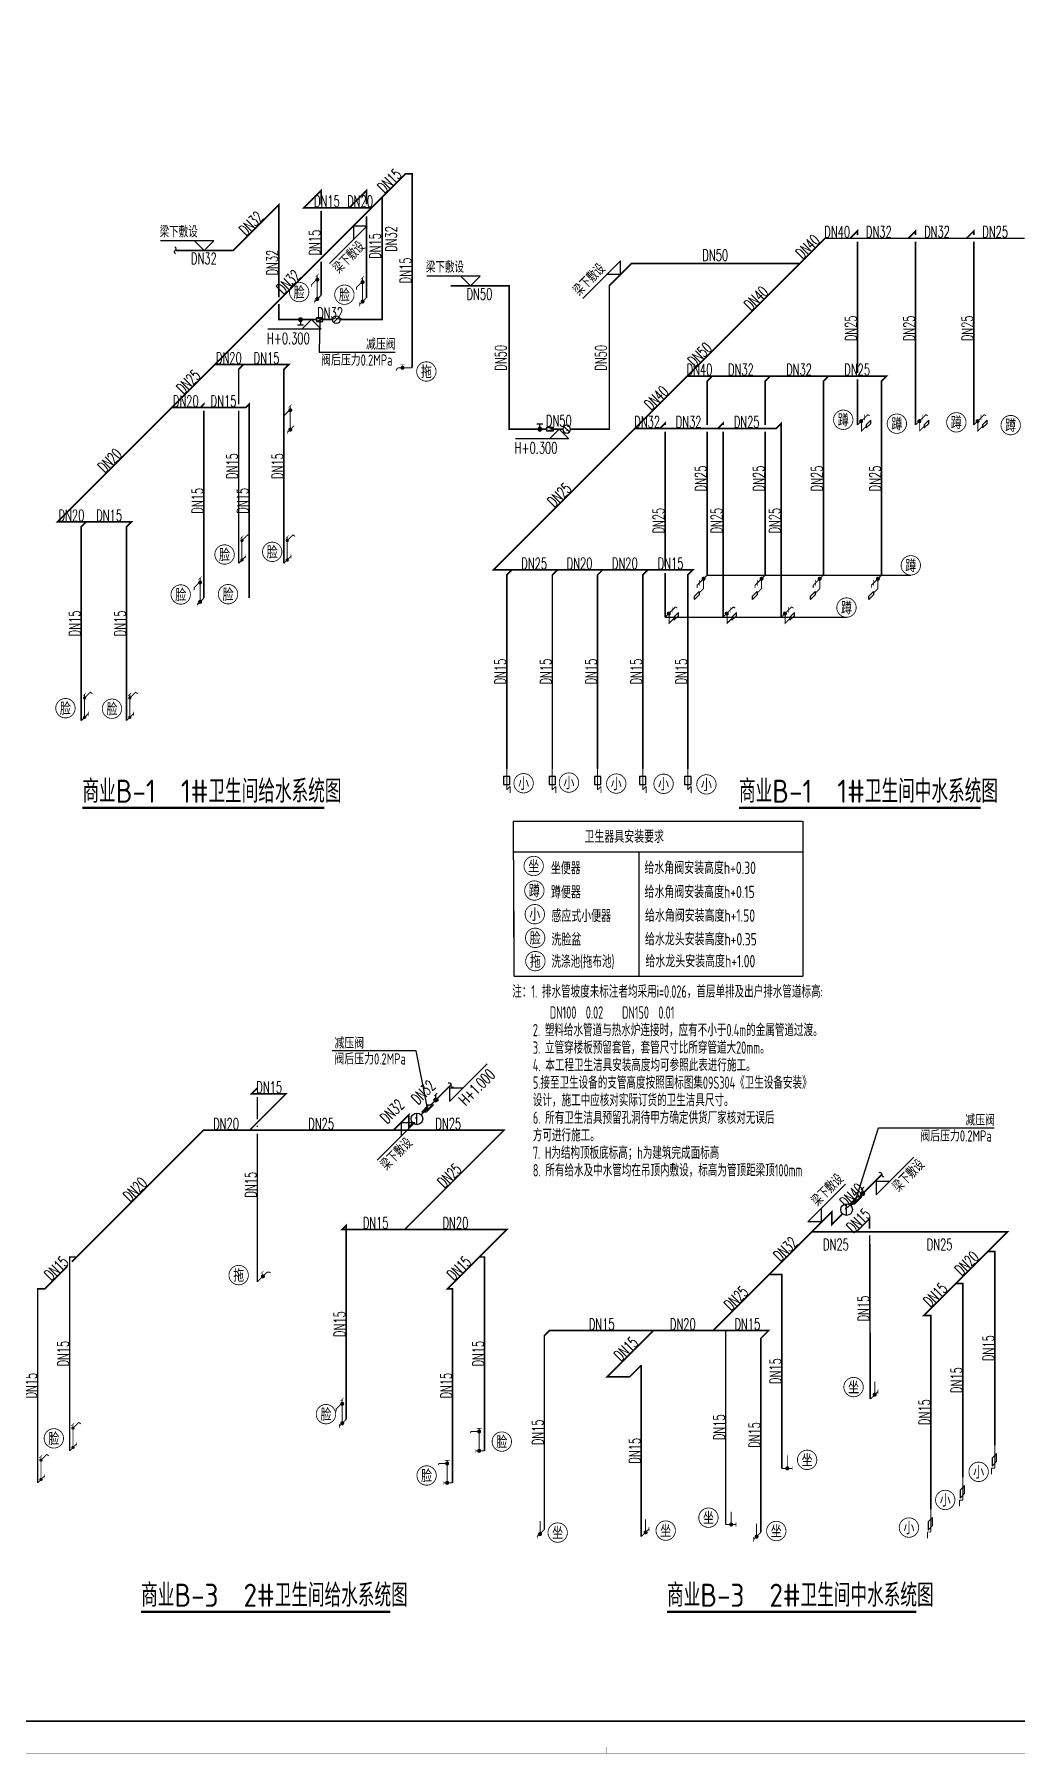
# Model space of a CAD drawing. Extents: x 57845 to 99897, y -155062 to -111524.
# Drawn here: x 70026 to 85219, y -155062 to -128465 of the extents above; entities that cross this region are included whole.
import ezdxf
from ezdxf.enums import TextEntityAlignment as Align

# ---------------------------------------------------------------- set-up
doc = ezdxf.new("R2010")
doc.units = 0
doc.header["$LTSCALE"] = 1000
doc.header["$MEASUREMENT"] = 0
doc.linetypes.add('A-电梯2623$0$$AUDIT_BAD_LTYPE2', pattern=[0])
for name, color, linetype in [('DIM_SYMB', 3, 'Continuous'), ('EQUIP_中水', 7, 'Continuous'), ('EQUIP_给水', 7, 'Continuous'), ('P-标注', 7, 'Continuous'), ('PIPE-中水', 122, 'Continuous'), ('PIPE-给水', 3, 'Continuous'), ('TEXT_中水', 7, 'Continuous'), ('TEXT_给水', 7, 'Continuous'), ('TWT_ELEV', 3, 'Continuous'), ('TWT_IDEN', 3, 'Continuous'), ('TWT_LEAD', 3, 'Continuous'), ('VALVE_给水', 7, 'Continuous')]:
    doc.layers.add(name, color=color, linetype=linetype)
doc.styles.add('_TCH_DIM', font='ROS1', dxfattribs={"width": 0.8, "bigfont": 'JD'})
doc.styles.add('_TWT_DIM_ELE', font='SIMPLEX', dxfattribs={"width": 0.8, "height": 3.5, "bigfont": 'HZTXT'})
doc.styles.add('_TWT_PIPEDN', font='SIMPLEX', dxfattribs={"width": 0.8, "height": 3.5, "bigfont": 'HZTXT'})
doc.styles.add('_TWT_SANITARY', font='', dxfattribs={"width": 0.8, "height": 3.5})
doc.styles.add('HZ', font='txt', dxfattribs={"bigfont": 'hztxt'})
doc.styles.get("Standard").update_dxf_attribs({"font": 'gbenor.shx', "bigfont": 'gbcbig.shx'})
doc.styles.add('TBHZ', font='ros1.shx', dxfattribs={"width": 0.9, "bigfont": 'jd.shx'})
doc.styles.get('_TWT_SANITARY').set_extended_font_data('SimSun')

# ---------------------------------------------------------------- blocks, each defined once
blk = doc.blocks.new('图框-A1')
for points, const_width in [([(0, 0), (841, 0), (841, 594), (0, 594)], 0.05), ([(766, 584), (25, 584), (25, 10), (766, 10)], 0.5)]:
    blk.add_lwpolyline(points, close=True, dxfattribs=dict(const_width=const_width))
at = {"const_width": 0.05}
blk.add_lwpolyline([(420.5, 0), (420.5, 2)], dxfattribs=at)
blk = doc.blocks.new('$ATTACHMENT$00000140')
for points, const_width in [([(-69, 671), (-175, 565)], 15), ([(-118, 622), (-118, -118)], 30), ([(-143, 484), (-303, 324), (-303, 254)], 30), ([(0, 0), (-205, -205)], 30), ([(-206, -135), (-206, -259)], 15)]:
    blk.add_lwpolyline(points, dxfattribs=dict(const_width=const_width))
at = {"const_width": 62.5}
for points in [[(-87, 484, -1), (-149, 484, -1)], [(-87, -116, -1), (-149, -116, -1)]]:
    blk.add_lwpolyline(points, format="xyb", close=True, dxfattribs=at)
at = {"style": 'HZ', "width": 0.7, "flags": 1}
for tag in ['UNIT', 'SPEC', 'WHAT']:
    blk.add_attdef(tag, (0, 0), '', height=0.001, dxfattribs=at)
blk = doc.blocks.new('$ATTACHMENT$00000141')
for points, const_width in [([(50, 769), (146, 865)], 15), ([(103, 705), (280, 882), (344, 834)], 30), ([(103, 822), (103, 103)], 30), ([(0, 0), (220, 220)], 30), ([(220, 278), (220, 154)], 15)]:
    blk.add_lwpolyline(points, dxfattribs=dict(const_width=const_width))
at = {"const_width": 50}
for points in [[(78, 705, 1), (128, 705, 1)], [(78, 105, 1), (128, 105, 1)]]:
    blk.add_lwpolyline(points, format="xyb", close=True, dxfattribs=at)
at = {"style": 'HZ', "width": 0.7, "flags": 1}
for tag in ['UNIT', 'SPEC', 'WHAT']:
    blk.add_attdef(tag, (0, 0), '', height=0.001, dxfattribs=at)
blk = doc.blocks.new('$ATTACHMENT$00000139')
at = {"const_width": 30}
blk.add_lwpolyline([(0, 0), (-400, 0, 0.443942), (-486, -95, -1.105826)], format="xyb", dxfattribs=at)
at = {"const_width": 15}
for points in [[(-231, 100), (-359, 100)], [(-296, 0), (-296, 100)]]:
    blk.add_lwpolyline(points, dxfattribs=at)
at = {"const_width": 62.5}
blk.add_lwpolyline([(-265, 0, -1), (-327, 0, -1)], format="xyb", close=True, dxfattribs=at)
at = {"flags": 1}
for tag in ['UNIT', 'SPEC', 'WHAT']:
    blk.add_attdef(tag, (0, 0), '', height=0.0001, dxfattribs=at)
blk = doc.blocks.new('$ATTACHMENT$00000234')
at = {"const_width": 30}
for points in [[(0, 0), (0, -650)], [(0, -650), (106, -544)], [(106, -544), (106, -744)]]:
    blk.add_lwpolyline(points, dxfattribs=at)
blk.add_lwpolyline([(-100, -483), (100, -483), (100, -233), (-100, -233)], close=True)
blk = doc.blocks.new('$ATTACHMENT$00000156')
for points, const_width in [([(0, 0), (-318, -318), (-318, -398)], 30), ([(-113, -121), (-113, -421), (-254, -562)], 30), ([(-243, -157), (-243, -327)], 20)]:
    blk.add_lwpolyline(points, dxfattribs=dict(const_width=const_width))
blk.add_lwpolyline([(-255, -514), (-255, -614), (-396, -755), (-396, -655)], close=True)
at = {"const_width": 62.5}
blk.add_lwpolyline([(-147, -115, 1), (-84, -115, 1)], format="xyb", close=True, dxfattribs=at)
at = {"style": 'HZ', "width": 0.7, "flags": 1}
for tag in ['UNIT', 'SPEC', 'WHAT']:
    blk.add_attdef(tag, (0, 0), '', height=0.001, dxfattribs=at)
blk = doc.blocks.new('$ATTACHMENT$00000157')
for points, const_width in [([(0, 0), (318, 318), (378, 283)], 30), ([(125, 115), (125, -185), (266, -44)], 30), ([(222, 315), (222, 145)], 15)]:
    blk.add_lwpolyline(points, dxfattribs=dict(const_width=const_width))
at = {"const_width": 62.5}
blk.add_lwpolyline([(115, 147, -1), (115, 84, -1)], format="xyb", close=True, dxfattribs=at)
blk.add_lwpolyline([(269, 6), (269, -94), (411, 47), (411, 147)], close=True)
at = {"style": 'HZ', "width": 0.7, "flags": 1}
for tag in ['UNIT', 'SPEC', 'WHAT']:
    blk.add_attdef(tag, (0, 0), '', height=0.001, dxfattribs=at)
blk = doc.blocks.new('$VALVE$00000499')
for p, q in [((35, 35), (98, 98)), ((48, 98), (147, 98))]:
    blk.add_line(p, q)
at = {"const_width": 49.6}
blk.add_lwpolyline([(25, 0, 1), (-25, 0, 1)], format="xyb", close=True, dxfattribs=at)
blk.add_circle((0, 0), 50)
for p in [(-50, 0), (50, 0)]:
    blk.add_point(p)
blk = doc.blocks.new('$VALVE$00000602')
blk.add_line((-93, -93), (93, 93))
blk.add_lwpolyline([(93, 93, 0, 50, 0), (-13, 22, 50, 50, 0)], format="xyseb")
blk.add_circle((0, 0), 150)
for p in [(-150, 0), (150, 0)]:
    blk.add_point(p)
blk = doc.blocks.new('$VALVE$00000343')
for p, q in [((-81, 44), (-169, -44)), ((-169, -44), (125, 0)), ((125, 0), (-81, 44)), ((-81, 44), (169, 44)), ((169, 44), (81, -44)), ((81, -44), (-169, -44))]:
    blk.add_line(p, q)
for p in [(-125, 0), (125, 0)]:
    blk.add_point(p)
blk = doc.blocks.new('$ATTACHMENT$00000189')
for points, const_width in [([(-170, 602), (-420, 602), (-439, 553)], 30), ([(-92, 700), (-242, 700)], 15), ([(-170, 702), (-170, 0)], 30), ([(0, 0), (-273, 0)], 30), ([(-273, 54), (-273, -66)], 15)]:
    blk.add_lwpolyline(points, dxfattribs=dict(const_width=const_width))
at = {"const_width": 62.5}
for points in [[(-138, 602, -1), (-201, 602, -1)], [(-138, 2, -1), (-201, 2, -1)]]:
    blk.add_lwpolyline(points, format="xyb", close=True, dxfattribs=at)
at = {"style": 'HZ', "width": 0.7, "flags": 1}
for tag in ['UNIT', 'SPEC', 'WHAT']:
    blk.add_attdef(tag, (0, 0), '', height=0.0001, dxfattribs=at)
blk = doc.blocks.new('$ATTACHMENT$00000138')
at = {"const_width": 30}
blk.add_lwpolyline([(0, 0), (283, 283, -0.443942), (411, 276, 1.105826)], format="xyb", dxfattribs=at)
for points, const_width in [([(102, 252), (192, 342)], 15), ([(154, 162), (154, 304)], 10)]:
    blk.add_lwpolyline(points, dxfattribs=dict(const_width=const_width))
at = {"const_width": 62.5}
blk.add_lwpolyline([(152, 152, 1), (196, 196, 1)], format="xyb", close=True, dxfattribs=at)
at = {"style": 'HZ', "width": 0.7, "flags": 1}
for tag in ['UNIT', 'SPEC', 'WHAT']:
    blk.add_attdef(tag, (0, 0), '', height=0.0001, dxfattribs=at)
blk = doc.blocks.new('$ATTACHMENT$00000235')
at = {"const_width": 30}
for points in [[(0, 0), (0, -698)], [(-106, -698), (-106, -898)], [(-106, -698), (0, -698)]]:
    blk.add_lwpolyline(points, dxfattribs=at)
blk.add_lwpolyline([(-88, -638), (53, -497), (53, -247), (-88, -388)], close=True)
blk = doc.blocks.new('$ATTACHMENT$00000126')
for points, const_width in [([(0, 0), (-223, -223)], 30), ([(-133, -136), (-133, 264)], 30), ([(-223, -288), (-223, -146)], 15)]:
    blk.add_lwpolyline(points, dxfattribs=dict(const_width=const_width))
at = {"const_width": 62.5}
blk.add_lwpolyline([(-102, -136, -1), (-165, -136, -1)], format="xyb", close=True, dxfattribs=at)
blk = doc.blocks.new('$ATTACHMENT$00000127')
for points, const_width in [([(137, 136), (137, 536)], 30), ([(0, 0), (241, 241)], 30), ([(241, 306), (241, 163)], 15)]:
    blk.add_lwpolyline(points, dxfattribs=dict(const_width=const_width))
at = {"const_width": 62.5}
blk.add_lwpolyline([(169, 136, -1), (106, 136, -1)], format="xyb", close=True, dxfattribs=at)
blk = doc.blocks.new('$ATTACHMENT$00000125')
for points, const_width in [([(0, 0), (320, 0)], 30), ([(170, 0), (170, 400)], 30), ([(320, -65), (320, 65)], 15)]:
    blk.add_lwpolyline(points, dxfattribs=dict(const_width=const_width))
at = {"const_width": 62.5}
blk.add_lwpolyline([(139, 0, -1), (201, 0, -1)], format="xyb", close=True, dxfattribs=at)
at = {"style": 'HZ', "width": 0.7, "flags": 1}
for tag in ['UNIT', 'SPEC', 'WHAT']:
    blk.add_attdef(tag, (0, 0), '', height=0.001, dxfattribs=at)
blk = doc.blocks.new('$TwtSys$00000132')
at = {"elevation": 0}
blk.add_lwpolyline([(7, -101, -0.575183), (0, 0, 0.604745), (-11, 101, 16.924828)], format="xyb", dxfattribs=at)
blk = doc.blocks.new('$VALVE$00000301')
for points in [[(-125, 72), (125, 0), (-125, -72)], [(-125, 72), (-125, -72), (125, -72), (125, 72), (-125, 72)]]:
    blk.add_lwpolyline(points)
for p in [(-125, 0), (125, 0)]:
    blk.add_point(p)
blk = doc.blocks.new('$VALVE$00000742')
blk.add_line((-93, -93), (93, 93))
blk.add_lwpolyline([(93, 93, 0, 50, 0), (-13, 22, 50, 50, 0)], format="xyseb")
blk.add_circle((0, 0), 150)
for p in [(-150, 0), (150, 0)]:
    blk.add_point(p)
blk = doc.blocks.new('$VALVE$00000497')
for p, q in [((78, 138), (-78, 138)), ((0, 50), (0, 138))]:
    blk.add_line(p, q)
at = {"const_width": 49.6}
blk.add_lwpolyline([(25, 0, 1), (-25, 0, 1)], format="xyb", close=True, dxfattribs=at)
blk.add_circle((0, 0), 50)

msp = doc.modelspace()

# ---------------------------------------------------------------- hatches: boundary and pattern name
at = {"layer": 'PIPE-中水', "linetype": 'Continuous'}
for points in [[(82257.5, -131619.5), (82248.7, -131610.6), (82252.4, -131607)], [(82257.5, -131619.5), (82257.5, -131607), (82252.4, -131607)], [(82757.3, -131506.4), (82748.5, -131497.5), (82769.8, -131476.2)], [(82757.3, -131506.4), (82769.8, -131506.4), (82769.8, -131476.2)], [(83657.3, -131506.4), (83648.5, -131497.5), (83669.8, -131476.2)], [(83657.3, -131506.4), (83669.8, -131506.4), (83669.8, -131476.2)], [(84557.3, -131506.4), (84548.5, -131497.5), (84569.8, -131476.2)], [(84557.3, -131506.4), (84569.8, -131506.4), (84569.8, -131476.2)], [(79261.5, -132010.3), (79252.7, -132001.5), (79256.4, -131997.8)], [(79261.5, -132010.3), (79261.5, -131997.8), (79256.4, -131997.8)], [(77369.2, -132353), (77369.2, -132340.5), (77381.7, -132340.5)], [(77369.2, -132353), (77381.7, -132353), (77381.7, -132340.5)], [(78919.2, -132353), (78910.3, -132344.2), (78906.7, -132347.8)], [(78919.2, -132353), (78906.7, -132353), (78906.7, -132347.8)], [(83209.2, -133750.8), (83218, -133759.7), (83239.4, -133738.3)], [(83209.2, -133750.8), (83209.2, -133738.3), (83239.4, -133738.3)], [(80434.9, -133828.8), (80426.1, -133820), (80422.4, -133823.6)], [(80434.9, -133828.8), (80422.4, -133828.8), (80422.4, -133823.6)], [(81331.8, -133828.8), (81322.9, -133820), (81319.3, -133823.6)], [(81331.8, -133828.8), (81319.3, -133828.8), (81319.3, -133823.6)], [(82231.4, -133828.8), (82222.6, -133820), (82218.9, -133823.6)], [(82231.4, -133828.8), (82218.9, -133828.8), (82218.9, -133823.6)], [(83131.2, -133828.8), (83122.4, -133820), (83118.7, -133823.6)], [(83131.2, -133828.8), (83118.7, -133828.8), (83118.7, -133823.6)], [(77369.2, -134572.4), (77369.2, -134584.9), (77356.7, -134584.9)], [(77369.2, -134572.4), (77356.7, -134572.4), (77356.7, -134584.9)], [(78919.2, -134572.4), (78919.2, -134584.9), (78931.7, -134584.9)], [(78919.2, -134572.4), (78931.7, -134572.4), (78931.7, -134584.9)], [(79781.6, -134482.1), (79772.8, -134473.3), (79794.1, -134451.9)], [(79781.6, -134482.1), (79794.1, -134482.1), (79794.1, -134451.9)], [(80678.5, -134482.1), (80669.6, -134473.3), (80691, -134451.9)], [(80678.5, -134482.1), (80691, -134482.1), (80691, -134451.9)], [(81500.1, -134560.1), (81500.1, -134572.6), (81505.3, -134572.6)], [(81500.1, -134560.1), (81508.9, -134568.9), (81505.3, -134572.6)], [(81578.1, -134482.1), (81569.2, -134473.3), (81590.6, -134451.9)], [(81578.1, -134482.1), (81590.6, -134482.1), (81590.6, -134451.9)], [(77127.8, -136749.2), (77119, -136740.4), (77097.6, -136761.7)], [(77127.8, -136749.2), (77127.8, -136761.7), (77097.6, -136761.7)], [(77332.8, -136827.2), (77323.9, -136818.3), (77320.3, -136822)], [(77332.8, -136827.2), (77320.3, -136827.2), (77320.3, -136822)], [(78037.5, -136827.2), (78028.7, -136818.3), (78025, -136822)], [(78037.5, -136827.2), (78025, -136827.2), (78025, -136822)], [(78737.5, -136827.2), (78728.7, -136818.3), (78725, -136822)], [(78737.5, -136827.2), (78725, -136827.2), (78725, -136822)], [(79436.5, -136827.2), (79427.7, -136818.3), (79424, -136822)], [(79436.5, -136827.2), (79424, -136827.2), (79424, -136822)], [(80132.8, -136827.2), (80124, -136818.3), (80120.3, -136822)], [(80132.8, -136827.2), (80120.3, -136827.2), (80120.3, -136822)], [(80210.8, -136749.2), (80210.8, -136736.7), (80241, -136736.7)], [(80210.8, -136749.2), (80219.6, -136758.1), (80241, -136736.7)], [(82359, -146681.5), (82350.1, -146672.7), (82371.5, -146651.3)], [(82359, -146681.5), (82371.5, -146681.5), (82371.5, -146651.3)], [(82945.3, -146784.9), (82936.5, -146776.1), (82957.7, -146754.9)], [(82945.3, -146784.9), (82957.8, -146784.9), (82957.7, -146754.9)], [(82359, -146876.9), (82367.8, -146885.7), (82346.5, -146907.1)], [(82359, -146876.9), (82346.5, -146876.9), (82346.5, -146907.1)], [(85074.4, -146992.1), (85083.3, -147001), (85104.6, -146979.6)], [(85074.4, -146992.1), (85074.4, -146979.6), (85104.6, -146979.6)], [(84883.1, -147295.1), (84895.6, -147295.1), (84895.6, -147282.6)], [(84883.1, -147295.1), (84883.1, -147282.6), (84895.6, -147282.6)], [(81587.6, -147649.4), (81600.1, -147649.4), (81600.1, -147636.9)], [(81587.6, -147649.4), (81587.6, -147636.9), (81600.1, -147636.9)], [(84388.1, -147790.1), (84400.6, -147790.1), (84400.6, -147777.6)], [(84388.1, -147790.1), (84388.1, -147777.6), (84400.6, -147777.6)], [(83781.5, -148285), (83772.7, -148276.2), (83751.4, -148297.5)], [(83781.5, -148285), (83781.5, -148297.5), (83751.4, -148297.5)], [(83893.1, -148285), (83893.1, -148272.5), (83905.6, -148272.5)], [(83893.1, -148285), (83905.6, -148285), (83905.6, -148272.5)], [(77914.2, -148597), (77905.3, -148588.1), (77901.7, -148591.8)], [(77914.2, -148597), (77901.7, -148597), (77901.7, -148591.8)], [(77992.9, -148518.2), (77984.1, -148509.4), (77987.7, -148505.7)], [(77992.9, -148518.2), (77992.9, -148505.7), (77987.7, -148505.7)], [(81263.3, -148637.3), (81254.4, -148628.5), (81250.8, -148632.2)], [(81263.3, -148637.3), (81250.8, -148637.3), (81250.8, -148632.2)], [(81382.4, -148518.2), (81382.4, -148505.7), (81412.6, -148505.7)], [(81382.4, -148518.2), (81391.2, -148527.1), (81412.6, -148505.7)], [(78887.5, -149232.3), (78878.7, -149223.5), (78857.3, -149244.8)], [(78887.5, -149232.3), (78887.5, -149244.8), (78857.3, -149244.8)], [(79235.1, -149232.3), (79235.1, -149244.8), (79240.3, -149244.8)], [(79235.1, -149232.3), (79243.9, -149241.2), (79240.3, -149244.8)]]:
    msp.add_hatch(color=256, dxfattribs=at).paths.add_polyline_path(points)
at = {"layer": 'PIPE-给水', "linetype": 'Continuous'}
for points in [[(74461.5, -130882), (74452.6, -130873.1), (74474, -130851.8)], [(74461.5, -130882), (74474, -130882), (74474, -130851.8)], [(75161.5, -130882), (75152.6, -130873.1), (75174, -130851.8)], [(75161.5, -130882), (75174, -130882), (75174, -130851.8)], [(75767.7, -130622.4), (75758.8, -130613.5), (75762.5, -130609.9)], [(75767.7, -130622.4), (75767.7, -130609.9), (75762.5, -130609.9)], [(75867.7, -130622.4), (75880.2, -130622.4), (75880.2, -130609.9)], [(75867.7, -130622.4), (75867.7, -130609.9), (75880.2, -130609.9)], [(73806.4, -131103.1), (73797.5, -131094.3), (73818.9, -131073)], [(73806.4, -131103.1), (73818.9, -131103.1), (73818.9, -131073)], [(74197.2, -131146.3), (74188.3, -131137.4), (74167, -131158.8)], [(74197.2, -131146.3), (74197.2, -131158.8), (74167, -131158.8)], [(73102.3, -131807.2), (73111.1, -131816), (73107.5, -131819.7)], [(73102.3, -131807.2), (73102.3, -131819.7), (73107.5, -131819.7)], [(73806.4, -132877.4), (73806.4, -132889.9), (73793.9, -132889.9)], [(73806.4, -132877.4), (73793.9, -132877.4), (73793.9, -132889.9)], [(75406.4, -132877.4), (75406.4, -132889.9), (75418.9, -132889.9)], [(75406.4, -132877.4), (75418.9, -132877.4), (75418.9, -132889.9)], [(73185.8, -133648.2), (73177, -133639.4), (73173.3, -133643)], [(73185.8, -133648.2), (73173.3, -133648.2), (73173.3, -133643)], [(73885.8, -133648.2), (73877, -133639.4), (73873.3, -133643)], [(73885.8, -133648.2), (73873.3, -133648.2), (73873.3, -133643)], [(73962, -133572), (73970.9, -133580.8), (73992.2, -133559.5)], [(73962, -133572), (73962, -133559.5), (73992.2, -133559.5)], [(72648.5, -134185.6), (72639.6, -134176.7), (72661, -134155.4)], [(72648.5, -134185.6), (72661, -134185.6), (72661, -134155.4)], [(73296.3, -134237.7), (73296.3, -134250.2), (73301.5, -134250.2)], [(73296.3, -134237.7), (73305.1, -134246.6), (73301.5, -134250.2)], [(73348.5, -134185.6), (73339.6, -134176.7), (73361, -134155.4)], [(73348.5, -134185.6), (73361, -134185.6), (73361, -134155.4)], [(70383.7, -136006.4), (70374.8, -135997.5), (70353.5, -136018.9)], [(70383.7, -136006.4), (70383.7, -136018.9), (70353.5, -136018.9)], [(70751.4, -136082.6), (70742.6, -136073.8), (70738.9, -136077.4)], [(70751.4, -136082.6), (70738.9, -136082.6), (70738.9, -136077.4)], [(71451.4, -136082.6), (71442.6, -136073.8), (71438.9, -136077.4)], [(71451.4, -136082.6), (71438.9, -136082.6), (71438.9, -136077.4)], [(71527.7, -136006.4), (71536.5, -136015.2), (71557.8, -135993.9)], [(71527.7, -136006.4), (71527.7, -135993.9), (71557.8, -135993.9)], [(73387.6, -144852.9), (73378.8, -144844), (73357.4, -144865.4)], [(73387.6, -144852.9), (73387.6, -144865.4), (73357.4, -144865.4)], [(73474.9, -144765.6), (73466.1, -144756.7), (73487.4, -144735.4)], [(73474.9, -144765.6), (73487.4, -144765.6), (73487.4, -144735.4)], [(73920.5, -144852.9), (73920.5, -144840.4), (73950.7, -144840.4)], [(73920.5, -144852.9), (73929.4, -144861.7), (73950.7, -144840.4)], [(75818.7, -145181.3), (75809.8, -145172.5), (75831.2, -145151.1)], [(75818.7, -145181.3), (75831.2, -145181.3), (75831.2, -145151.1)], [(72640.2, -145419.1), (72631.3, -145410.2), (72635, -145406.6)], [(72640.2, -145419.1), (72640.2, -145406.6), (72635, -145406.6)], [(75818.7, -145367.6), (75827.5, -145376.4), (75806.2, -145397.8)], [(75818.7, -145367.6), (75806.2, -145367.6), (75806.2, -145397.8)], [(77288.3, -145419.1), (77297.1, -145427.9), (77318.4, -145406.6)], [(77288.3, -145419.1), (77288.3, -145406.6), (77318.4, -145406.6)], [(74788, -146952.5), (74779.2, -146943.6), (74757.8, -146965)], [(74788, -146952.5), (74788, -146965), (74757.8, -146965)], [(74846.9, -146893.6), (74838, -146884.8), (74859.4, -146863.4)], [(74846.9, -146893.6), (74859.4, -146893.6), (74859.4, -146863.4)], [(77335.3, -146952.5), (77344.1, -146961.3), (77365.5, -146940)], [(77335.3, -146952.5), (77335.3, -146940), (77365.5, -146940)], [(70571.8, -147379), (70559.3, -147379), (70559.3, -147366.5)], [(70571.8, -147379), (70571.8, -147366.5), (70559.3, -147366.5)], [(76990.2, -147379), (77002.7, -147379), (77002.7, -147366.5)], [(76990.2, -147379), (76990.2, -147366.5), (77002.7, -147366.5)], [(70076.9, -147874), (70064.4, -147874), (70064.4, -147861.5)], [(70076.9, -147874), (70076.9, -147861.5), (70064.4, -147861.5)], [(70185.2, -147874), (70185.2, -147886.5), (70190.4, -147886.5)], [(70185.2, -147874), (70194.1, -147882.8), (70190.4, -147886.5)], [(76413.7, -147874), (76404.9, -147865.2), (76383.5, -147886.5)], [(76413.7, -147874), (76413.7, -147886.5), (76383.5, -147886.5)], [(76495.2, -147874), (76507.7, -147874), (76507.7, -147861.5)], [(76495.2, -147874), (76495.2, -147861.5), (76507.7, -147861.5)]]:
    msp.add_hatch(color=256, dxfattribs=at).paths.add_polyline_path(points)

# ---------------------------------------------------------------- linework, layer by layer
for p, q in [((80434.9, -136828.8, 0), (83131.2, -136828.8, 0)), ((83131.2, -136828.8, 0), (83582.5, -136828.8, 0)), ((79781.6, -137482.1, 0), (82587.9, -137482.1, 0))]:
    msp.add_line(p, q)
at = {"layer": 'DIM_SYMB', "const_width": 35}
for points in [[(70770, -140430), (74508.8, -140430)], [(80924.7, -140430), (84663.5, -140430)], [(71677.6, -152868.6), (75533.1, -152868.6)], [(79812.5, -152868.6), (83667.9, -152868.6)]]:
    msp.add_lwpolyline(points, dxfattribs=at)
at = {"layer": 'P-标注'}
for p, q in [((77446.5, -143033.8), (77438, -140636.9)), ((77438, -140636.9), (81904.3, -140636.9)), ((81912.8, -140636.9), (81912.8, -143033.8)), ((77438, -141112.3), (81904.3, -141112.3)), ((79378.7, -143033.8), (79378.7, -141112.3)), ((77446.5, -143029.6), (77446.5, -142029.6)), ((77446.5, -143033.8), (81912.8, -143033.8))]:
    msp.add_line(p, q, dxfattribs=at)
at = {"layer": 'PIPE-中水', "linetype": 'Continuous', "ltscale": 0.5}
for points, const_width in [([(81866.7, -132010.3), (82257.5, -131619.5)], 25), ([(82257.5, -131619.5), (82644.3, -131619.5)], 25), ([(82644.3, -131619.5), (82757.3, -131506.4)], 25), ([(82644.3, -131619.5), (83544.3, -131619.5)], 25), ([(82757.3, -131569.5), (82757.3, -131506.4)], 25), ([(82757.3, -133700.8), (82757.3, -131669.5)], 25), ([(83544.3, -131619.5), (83657.3, -131506.4)], 25), ([(83544.3, -131619.5), (84444.3, -131619.5)], 25), ([(83657.3, -131569.5), (83657.3, -131506.4)], 25), ([(83657.3, -134506.4), (83657.3, -131669.5)], 25), ([(84444.3, -131619.5), (84557.3, -131506.4)], 25), ([(84444.3, -131619.5), (85344.3, -131619.5)], 25), ([(84557.3, -131569.5), (84557.3, -131506.4)], 25), ([(84557.3, -134506.4), (84557.3, -131669.5)], 25), ([(78919.2, -132353), (79261.5, -132010.3)], 25), ([(79261.5, -132010.3), (81866.7, -132010.3)], 25), ([(80664.4, -133212.6), (81866.7, -132010.3)], 25), ([(76463.2, -132353), (77369.2, -132353)], 25), ([(77369.2, -134572.4), (77369.2, -132353)], 25), ([(78919.2, -134572.4), (78919.2, -132353)], 25), ([(80126.2, -133750.8), (80664.4, -133212.6)], 25), ([(79316.9, -134560.1), (80126.2, -133750.8)], 25), ([(80126.2, -133750.8), (80512.9, -133750.8)], 25), ([(80512.9, -133750.8), (80434.9, -133828.8)], 25), ([(80512.9, -133750.8), (81409.7, -133750.8)], 25), ([(81409.7, -133750.8), (81331.8, -133828.8)], 25), ([(81409.7, -133750.8), (82309.4, -133750.8)], 25), ([(82309.4, -133750.8), (82231.4, -133828.8)], 25), ([(82309.4, -133750.8), (83209.2, -133750.8)], 25), ([(83209.2, -133750.8), (83131.2, -133828.8)], 25), ([(80434.9, -134510.1), (80434.9, -133828.8)], 25), ([(81331.8, -134510.1), (81331.8, -133828.8)], 25), ([(82231.4, -136828.8), (82231.4, -133828.8)], 25), ([(82757.3, -134506.4), (82757.3, -133800.8)], 25), ([(83131.2, -136828.8), (83131.2, -133828.8)], 25), ([(77127.8, -136749.2), (79316.9, -134560.1)], 25), ([(77952.4, -134572.4), (77369.2, -134572.4)], 25), ([(78198.9, -134572.4), (78052.3, -134572.4)], 25), ([(78919.2, -134572.4), (78318.9, -134572.4)], 25), ([(79316.9, -134560.1), (79703.6, -134560.1)], 25), ([(79703.6, -134560.1), (79781.6, -134482.1)], 25), ([(79703.6, -134560.1), (80600.5, -134560.1)], 25), ([(79781.6, -134510.1), (79781.6, -134482.1)], 25), ([(80600.5, -134560.1), (80678.5, -134482.1)], 25), ([(80600.5, -134560.1), (81500.1, -134560.1)], 25), ([(80678.5, -134510.1), (80678.5, -134482.1)], 25), ([(81500.1, -134560.1), (81578.1, -134482.1)], 25), ([(81578.1, -137482.1), (81578.1, -134482.1)], 25), ([(79781.6, -136699.2), (79781.6, -134610.1)], 25), ([(80434.9, -136828.8), (80434.9, -134610.1)], 25), ([(80678.5, -137482.1), (80678.5, -134610.1)], 25), ([(81331.8, -136828.8), (81331.8, -134610.1)], 25), ([(77127.8, -136749.2), (77410.7, -136749.2)], 25), ([(77410.7, -136749.2), (77332.8, -136827.2)], 25), ([(77332.8, -139827.2), (77332.8, -136827.2)], 25), ([(77410.7, -136749.2), (78115.5, -136749.2)], 25), ([(78115.5, -136749.2), (78037.5, -136827.2)], 25), ([(78037.5, -139827.2), (78037.5, -136827.2)], 25), ([(78115.5, -136749.2), (78815.5, -136749.2)], 25), ([(78815.5, -136749.2), (78737.5, -136827.2)], 25), ([(78737.5, -139827.2), (78737.5, -136827.2)], 25), ([(78815.5, -136749.2), (79514.5, -136749.2)], 25), ([(79514.5, -136749.2), (79436.5, -136827.2)], 25), ([(79436.5, -139827.2), (79436.5, -136827.2)], 25), ([(79514.5, -136749.2), (80210.8, -136749.2)], 25), ([(79781.6, -137482.1), (79781.6, -136799.2)], 25), ([(80210.8, -136749.2), (80132.8, -136827.2)], 25), ([(80132.8, -139827.2), (80132.8, -136827.2)], 25), ([(83132.9, -146102.9), (82856.2, -146379.6)], 25), ([(82679.7, -146556.1), (82653.7, -146582.2)], 25), ([(82813.8, -146422.1), (82785.8, -146450)], 25), ([(82048.3, -146992.1), (82359, -146681.5)], 25), ([(82359, -146681.5), (82359, -146876.9)], 25), ([(82526.4, -146709.5), (82359, -146876.9)], 25), ([(82738.1, -146992.1), (82945.3, -146784.9)], 25), ([(82945.9, -146942.1), (82945.3, -146784.9)], 25), ([(82048.3, -146992.1), (81391.1, -147649.4)], 25), ([(82738.1, -146992.1), (82048.3, -146992.1)], 25), ([(85074.4, -146992.1), (82738.1, -146992.1)], 25), ([(82955.7, -149577.7), (82946.2, -147042.1)], 25), ([(84771.5, -147295.1), (85074.4, -146992.1)], 25), ([(84276.5, -147790.1), (84771.5, -147295.1)], 25), ([(84883.1, -147295.1), (84771.5, -147295.1)], 25), ([(84883.1, -150295.1), (84883.1, -147295.1)], 25), ([(81391.1, -147649.4), (80522.2, -148518.2)], 25), ([(81391.1, -147649.4), (81587.6, -147649.4)], 25), ([(81587.6, -150649.4), (81587.6, -147649.4)], 25), ([(83781.5, -148285), (84276.5, -147790.1)], 25), ([(84388.1, -147790.1), (84276.5, -147790.1)], 25), ([(84388.1, -150790.1), (84388.1, -147790.1)], 25), ([(83893.1, -148285), (83781.5, -148285)], 25), ([(83893.1, -151285), (83893.1, -148285)], 25), ([(77914.2, -148597), (77992.9, -148518.2)], 25), ([(77914.2, -151597), (77914.2, -148597)], 25), ([(77992.9, -148518.2), (79601.6, -148518.2)], 25), ([(79601.6, -148518.2), (78887.5, -149232.3)], 25), ([(79601.6, -148518.2), (80522.2, -148518.2)], 25), ([(80522.2, -148518.2), (80718.7, -148518.2)], 25), ([(80718.7, -148518.2), (81382.4, -148518.2)], 25), ([(80718.7, -151518.2), (80718.7, -148518.2)], 25), ([(81382.4, -148518.2), (81263.3, -148637.3)], 25), ([(81263.3, -151637.3), (81263.3, -148637.3)], 25), ([(79235.1, -149232.3), (79412.4, -149055)], 25), ([(79412.4, -151707.4), (79412.4, -149055)], 25), ([(79412.4, -149055), (79414.7, -149052.7)], 17.5), ([(78887.5, -149232.3), (79235.1, -149232.3)], 25)]:
    msp.add_lwpolyline(points, dxfattribs=dict(at, const_width=const_width))
at = {"layer": 'PIPE-给水', "linetype": 'Continuous', "ltscale": 0.5, "const_width": 25}
for points in [[(75406.4, -130983.6), (75767.7, -130622.4)], [(75767.7, -130622.4), (75867.7, -130622.4)], [(75867.7, -133622.4), (75867.7, -130622.4)], [(73806.4, -131103.1), (73102.3, -131807.2)], [(73806.4, -132533.6), (73806.4, -131103.1)], [(74197.2, -131146.3), (74461.5, -130882)], [(74461.5, -131096.3), (74461.5, -130882)], [(74897.2, -131146.3), (75161.5, -130882)], [(75161.5, -131096.3), (75161.5, -130882)], [(75406.4, -130983.6), (75243.7, -131146.3)], [(75406.4, -132877.4), (75406.4, -130983.6)], [(75243.7, -131146.3), (72818, -133572)], [(74197.2, -131146.3), (74897.2, -131146.3)], [(74461.5, -131878.5), (74461.5, -131196.3)], [(74897.2, -131146.3), (75243.7, -131146.3)], [(75161.5, -132540.5), (75161.5, -131278.5)], [(72218.3, -131807.2), (73102.3, -131807.2)], [(74461.5, -132499.8), (74461.5, -131978.5)], [(73806.4, -132877.4), (73806.4, -132633.6)], [(74389.6, -132877.4), (73806.4, -132877.4)], [(74636.1, -132877.4), (74489.5, -132877.4)], [(75406.4, -132877.4), (74756.1, -132877.4)], [(72818, -133572), (72152.3, -134237.7)], [(72818, -133572), (73262, -133572)], [(73262, -133572), (73185.8, -133648.2)], [(73185.8, -134187.7), (73185.8, -133648.2)], [(73262, -133572), (73962, -133572)], [(73962, -133572), (73885.8, -133648.2)], [(73885.8, -136648.2), (73885.8, -133648.2)], [(72152.3, -134237.7), (70383.7, -136006.4)], [(72152.3, -134237.7), (72596.3, -134237.7)], [(72596.3, -134237.7), (72648.5, -134185.6)], [(72596.3, -134237.7), (73296.3, -134237.7)], [(72648.5, -134187.7), (72648.5, -134185.6)], [(72648.5, -137185.6), (72648.5, -134287.7)], [(73185.8, -136648.2), (73185.8, -134287.7)], [(73296.3, -134237.7), (73348.5, -134185.6)], [(73348.5, -137185.6), (73348.5, -134185.6)], [(70383.7, -136006.4), (70827.7, -136006.4)], [(70827.7, -136006.4), (70751.4, -136082.6)], [(70751.4, -139082.6), (70751.4, -136082.6)], [(70827.7, -136006.4), (71527.7, -136006.4)], [(71527.7, -136006.4), (71451.4, -136082.6)], [(71451.4, -139082.6), (71451.4, -136082.6)], [(73354.3, -145419.1), (73920.5, -144852.9)], [(73387.6, -144852.9), (73474.9, -144765.6)], [(73920.5, -144852.9), (73387.6, -144852.9)], [(73474.9, -144802.9), (73474.9, -144765.6)], [(73474.9, -145248.5), (73474.9, -144902.9)], [(76215.7, -144970.6), (76160.2, -145026.1)], [(76467, -144719.3), (76258.1, -144928.1)], [(75818.7, -145181.3), (75580.9, -145419.1)], [(75818.7, -145181.3), (75818.7, -145367.6)], [(76054.1, -145132.2), (76007.6, -145178.7)], [(72640.2, -145419.1), (70680.2, -147379)], [(73354.3, -145419.1), (72640.2, -145419.1)], [(75580.9, -145419.1), (73354.3, -145419.1)], [(73474.9, -145369.1), (73474.9, -145348.5)], [(73474.9, -147765.6), (73474.9, -145469.1)], [(75580.9, -145419.1), (77288.3, -145419.1)], [(77288.3, -145419.1), (75754.9, -146952.5)], [(75880.3, -145305.9), (75818.7, -145367.6)], [(74788, -146952.5), (74846.9, -146893.6)], [(74846.9, -146952.5), (74788, -146952.5)], [(74846.9, -146952.5), (74846.9, -146893.6)], [(74846.9, -149893.6), (74846.9, -146952.5)], [(75754.9, -146952.5), (74846.9, -146952.5)], [(75754.9, -146952.5), (77335.3, -146952.5)], [(77335.3, -146952.5), (76908.7, -147379)], [(70536.5, -147522.8), (70185.2, -147874)], [(70571.8, -150379), (70571.8, -147379)], [(70680.2, -147379), (70571.8, -147379)], [(70680.2, -147379), (70607.2, -147452)], [(76908.7, -147379), (76413.7, -147874)], [(76908.7, -147379), (76990.2, -147379)], [(76990.2, -150379), (76990.2, -147379)], [(70076.9, -150874), (70076.9, -147874)], [(70185.2, -147874), (70076.9, -147874)], [(76413.7, -147874), (76495.2, -147874)], [(76495.2, -150874), (76495.2, -147874)]]:
    msp.add_lwpolyline(points, dxfattribs=at)
at = {"layer": 'TWT_ELEV'}
for p, q in [((72803.9, -131657.2), (71979.3, -131657.2)), ((72653.9, -131807.2), (72503.9, -131657.2)), ((72653.9, -131807.2), (72803.9, -131657.2)), ((75175.7, -131426.4), (74592.6, -132009.6)), ((74963.6, -131426.4), (75175.7, -131426.4)), ((74963.6, -131426.4), (74963.6, -131638.6)), ((79090.4, -131969.5), (78507.2, -132552.6)), ((79090.4, -132181.7), (78878.2, -132181.7)), ((79090.4, -132181.7), (79090.4, -131969.5)), ((76922.5, -132203), (76097.9, -132203)), ((76772.5, -132353), (76622.5, -132203)), ((76772.5, -132353), (76922.5, -132203)), ((74313.2, -132877.4), (74163.2, -133027.4)), ((74313.2, -132877.4), (74463.2, -133027.4)), ((74463.2, -133027.4), (73638.6, -133027.4)), ((78144.2, -134572.4), (77994.2, -134722.4)), ((78144.2, -134572.4), (78294.2, -134722.4)), ((78294.2, -134722.4), (77469.5, -134722.4)), ((76448.3, -144976), (77031.4, -144392.8)), ((76448.3, -144763.8), (76448.3, -144976)), ((76448.3, -144763.8), (76660.4, -144763.8)), ((75911.9, -145297.2), (75328.8, -145880.3)), ((75699.8, -145297.2), (75911.9, -145297.2)), ((75699.8, -145297.2), (75699.8, -145509.3)), ((83047.9, -146416.9), (83631, -145833.7)), ((81991.5, -146836.8), (82574.6, -146253.7)), ((83047.9, -146204.7), (83047.9, -146416.9)), ((83047.9, -146204.7), (83260, -146204.7)), ((82203.6, -146836.8), (82203.6, -146624.7)), ((82203.6, -146836.8), (81991.5, -146836.8))]:
    msp.add_line(p, q, dxfattribs=at)
at = {"layer": 'TWT_IDEN', "const_width": 12.5}
for points in [[(74271.5, -132451.3, 1), (73971.5, -132451.3, 1)], [(74971.5, -132492, 1), (74671.5, -132492, 1)], [(76239.5, -133679.8, 1), (75939.5, -133679.8, 1)], [(82687.7, -134426.6, 1), (82387.7, -134426.6, 1)], [(84437.1, -134466.5, 1), (84137.1, -134466.5, 1)], [(83517, -134487.1, 1), (83217, -134487.1, 1)], [(85277.7, -134509.8, 1), (84977.7, -134509.8, 1)], [(73117.8, -136511.2, 1), (72817.8, -136511.2, 1)], [(73855, -136470, 1), (73555, -136470, 1)], [(83732.5, -136678.8, 1), (83432.5, -136678.8, 1)], [(72439.7, -137130.2, 1), (72139.7, -137130.2, 1)], [(73171.8, -137125.1, 1), (72871.8, -137125.1, 1)], [(82737.9, -137332.1, 1), (82437.9, -137332.1, 1)], [(70656.5, -138889, 1), (70356.5, -138889, 1)], [(71376.1, -138897.2, 1), (71076.1, -138897.2, 1)], [(77743.2, -140049.9, 1), (77443.2, -140049.9, 1)], [(78444.7, -140039.7, 1), (78144.7, -140039.7, 1)], [(79176.5, -140055.3, 1), (78876.5, -140055.3, 1)], [(79908.4, -140058.5, 1), (79608.4, -140058.5, 1)], [(80571.5, -140067.8, 1), (80271.5, -140067.8, 1)], [(73336, -147659.4, 1), (73036, -147659.4, 1)], [(82847.2, -149392, 1), (82547.2, -149392, 1)], [(74686.4, -149811, 1), (74386.4, -149811, 1)], [(70477, -150185.4, 1), (70177, -150185.4, 1)], [(77406.4, -150235.4, 1), (77106.4, -150235.4, 1)], [(82129.2, -150517.7, 1), (81829.2, -150517.7, 1)], [(76242.8, -150759.8, 1), (75942.8, -150759.8, 1)], [(84782.3, -150703.1, 1), (84482.3, -150703.1, 1)], [(84265.2, -151137.7, 1), (83965.2, -151137.7, 1)], [(80602.8, -151412.5, 1), (80302.8, -151412.5, 1)], [(78270.3, -151643, 1), (77970.3, -151643, 1)], [(79941.5, -151612.1, 1), (79641.5, -151612.1, 1)], [(81652, -151618.9, 1), (81352, -151618.9, 1)], [(83703.6, -151565.5, 1), (83403.6, -151565.5, 1)]]:
    msp.add_lwpolyline(points, format="xyb", close=True, dxfattribs=at)
at = {"layer": 'TWT_IDEN', "color": 30, "linetype": 'A-电梯2623$0$$AUDIT_BAD_LTYPE2', "const_width": 12.5}
for points in [[(77899.5, -141330.3, 1), (77599.5, -141330.3, 1)], [(77910.2, -141710.3, 1), (77610.2, -141710.3, 1)], [(77916.5, -142076.1, 1), (77616.5, -142076.1, 1)], [(77922.8, -142441.9, 1), (77622.8, -142441.9, 1)], [(77925.7, -142802.1, 1), (77625.7, -142802.1, 1)]]:
    msp.add_lwpolyline(points, format="xyb", close=True, dxfattribs=at)
at = {"layer": 'TWT_LEAD'}
for p, q in [((74439.6, -132877.4), (74430.2, -133379.2)), ((74430.2, -133379.2), (75604.6, -133379.2)), ((75929.3, -144191.4), (74632.7, -144191.4)), ((76107.1, -145079.1), (75929.3, -144191.4)), ((82725.2, -146510.6), (83080.8, -145382.6)), ((83080.8, -145382.6), (84873.1, -145382.6))]:
    msp.add_line(p, q, dxfattribs=at)

# ---------------------------------------------------------------- block references
at = {"xscale": 50, "yscale": 50, "zscale": 50}
msp.add_blockref('图框-A1', (57845.8, -155061.2), dxfattribs=at)
at = {"layer": 'EQUIP_中水', "xscale": 0.5, "yscale": 0.5, "zscale": 0.5, "rotation": 224.9999999999984}
msp.add_blockref('$TwtSys$00000132', (83132.9, -146102.9), dxfattribs=at)
at = {"layer": 'EQUIP_给水', "xscale": 0.5, "yscale": 0.5, "zscale": 0.5}
for name, p in [('$TwtSys$00000132', (72205.6, -131807.2)), ('$ATTACHMENT$00000140', (74461.5, -132499.8)), ('$ATTACHMENT$00000140', (75161.5, -132540.5)), ('$ATTACHMENT$00000139', (75867.7, -133622.4)), ('$ATTACHMENT$00000140', (74043, -134521.3)), ('$ATTACHMENT$00000157', (82757.3, -134506.4)), ('$ATTACHMENT$00000157', (83657.3, -134506.4)), ('$ATTACHMENT$00000157', (84557.3, -134506.4)), ('$ATTACHMENT$00000141', (73185.8, -136648.2)), ('$ATTACHMENT$00000141', (73885.8, -136648.2)), ('$ATTACHMENT$00000140', (72648.5, -137185.6)), ('$ATTACHMENT$00000156', (80434.9, -136828.8)), ('$ATTACHMENT$00000156', (81331.8, -136828.8)), ('$ATTACHMENT$00000156', (82231.4, -136828.8)), ('$ATTACHMENT$00000156', (83131.2, -136828.8)), ('$ATTACHMENT$00000157', (79781.6, -137482.1)), ('$ATTACHMENT$00000157', (80678.5, -137482.1)), ('$ATTACHMENT$00000157', (81578.1, -137482.1)), ('$ATTACHMENT$00000141', (70751.4, -139082.6)), ('$ATTACHMENT$00000141', (71451.4, -139082.6)), ('$ATTACHMENT$00000234', (77332.8, -139827.2)), ('$ATTACHMENT$00000234', (78037.5, -139827.2)), ('$ATTACHMENT$00000234', (78737.5, -139827.2)), ('$ATTACHMENT$00000234', (79436.5, -139827.2)), ('$ATTACHMENT$00000234', (80132.8, -139827.2)), ('$ATTACHMENT$00000138', (73474.9, -147765.6)), ('$ATTACHMENT$00000127', (82955.7, -149577.7)), ('$ATTACHMENT$00000140', (74846.9, -149893.6)), ('$ATTACHMENT$00000141', (70571.8, -150379)), ('$ATTACHMENT$00000189', (76990.2, -150379)), ('$ATTACHMENT$00000141', (70076.9, -150874)), ('$ATTACHMENT$00000189', (76495.2, -150874)), ('$ATTACHMENT$00000125', (81587.6, -150649.4)), ('$ATTACHMENT$00000235', (84883.1, -150295.1)), ('$ATTACHMENT$00000235', (84388.1, -150790.1)), ('$ATTACHMENT$00000125', (80718.7, -151518.2)), ('$ATTACHMENT$00000235', (83893.1, -151285)), ('$ATTACHMENT$00000126', (77914.2, -151597)), ('$ATTACHMENT$00000127', (79412.4, -151707.4)), ('$ATTACHMENT$00000126', (81263.3, -151637.3))]:
    msp.add_blockref(name, p, dxfattribs=at)
at = {"layer": 'EQUIP_给水', "xscale": 0.5, "yscale": 0.5, "zscale": 0.5, "rotation": 224.9999999999996}
msp.add_blockref('$TwtSys$00000132', (76467, -144719.3), dxfattribs=at)
at = {"layer": 'VALVE_给水'}
for name, p, xscale, yscale, zscale, rotation in [('$VALVE$00000497', (74142.5, -132877.4), 0.6, 0.6, 0.6, 180.0000000000823), ('$VALVE$00000301', (74439.6, -132877.4), -0.4, -0.4, 0.4, 180.0000000000822), ('$VALVE$00000742', (74696.1, -132877.4), -0.4, -0.4, 0.4, 180.0000000000822), ('$VALVE$00000497', (77845.8, -134572.4), 0.6, -0.6, 0.6, 179.9999999998709), ('$VALVE$00000301', (78002.4, -134572.4), -0.4, 0.4, 0.4, 179.9999999998709), ('$VALVE$00000742', (78258.9, -134572.4), -0.4, 0.4, 0.4, 179.9999999998709), ('$VALVE$00000499', (76236.9, -144949.4), -0.6, -0.6, 0.6, 225), ('$VALVE$00000602', (75944, -145242.3), -0.6, -0.6, 0.6, 225), ('$VALVE$00000343', (76107.1, -145079.1), 0.6, -0.6, 0.6, 225), ('$VALVE$00000602', (82590, -146645.8), -0.6, -0.6, 0.6, 224.9999999999984), ('$VALVE$00000343', (82732.8, -146503.1), 0.6, -0.6, 0.6, 224.9999999999984), ('$VALVE$00000499', (82835, -146400.8), -0.6, -0.6, 0.6, 224.9999999999984)]:
    msp.add_blockref(name, p, dxfattribs=dict(at, xscale=xscale, yscale=yscale, zscale=zscale, rotation=rotation))

# ---------------------------------------------------------------- texts
at = {"layer": 'DIM_SYMB', "color": 7}
for s, p in [('商业B-1  1#卫生间给水系统图', (70770, -140352.5, 0)), ('商业B-1  1#卫生间中水系统图', (80924.7, -140352.5, 0)), ('商业B-3  2#卫生间给水系统图', (71677.6, -152791.2)), ('商业B-3  2#卫生间中水系统图', (79812.5, -152791.2))]:
    msp.add_text(s, height=357.447, dxfattribs=at).set_placement(p)
at = {"layer": 'P-标注', "style": 'TBHZ'}
for s, width, p in [('卫生器具安装要求', 0.8, (78535.5, -140972.4)), ('坐便器', 0.8, (78015.4, -141460.2)), ('给水角阀安装高度h+0.30', 0.8, (79462.5, -141454.9)), ('蹲便器', 0.8, (78017.6, -141833.1)), ('给水角阀安装高度h+0.15', 0.8, (79464.7, -141827.7)), ('感应式小便器', 0.8, (78023.9, -142198.9)), ('给水角阀安装高度h+1.50', 0.8, (79471, -142193.5)), ('洗脸盆', 0.8, (78023.9, -142564.6)), ('给水龙头安装高度h+0.35', 0.8, (79471, -142559.3)), ('洗涤池(拖布池)', 0.7, (78023.9, -142905.3)), ('给水龙头安装高度h+1.00', 0.8, (79479.1, -142898.3)), ('注：1. 排水管坡度未标注者均采用i=0.026，首层单排及出户排水管道标高:', 0.7, (77417.6, -143368.6)), ('DN100  0.02    DN150  0.01', 0.7, (77998.5, -143693.1)), ('2. 塑料给水管道与热水炉连接时，应有不小于0.4m的金属管道过渡。', 0.7, (77736.6, -143964.3)), ('3. 立管穿楼板预留套管，套管尺寸比所穿管道大20mm。', 0.7, (77736.6, -144235.5)), ('4. 本工程卫生洁具安装高度均可参照此表进行施工。', 0.7, (77736.6, -144506.7)), ('5.接至卫生设备的支管高度按照国标图集09S304《卫生设备安装》', 0.7, (77736.6, -144778)), ('设计，施工中应核对实际订货的卫生洁具尺寸。', 0.7, (77736.6, -145049.2)), ('6. 所有卫生洁具预留孔洞待甲方确定供货厂家核对无误后', 0.7, (77736.6, -145320.4)), ('方可进行施工。', 0.7, (77736.6, -145591.6)), ('7. H为结构顶板底标高；h为建筑完成面标高', 0.7, (77736.6, -145862.9)), ('8. 所有给水及中水管均在吊顶内敷设，标高为管顶距梁顶100mm', 0.7, (77736.6, -146134.1))]:
    msp.add_text(s, height=192, dxfattribs=dict(at, width=width)).set_placement(p)
at = {"layer": 'TEXT_中水', "linetype": 'Continuous', "style": '_TWT_PIPEDN', "width": 0.64}
for s, rotation, p in [('DN40', 45, (81908.1, -131951.2)), ('DN40', 45, (81111.5, -132747.8)), ('DN25', 90, (82744.8, -133211.7)), ('DN25', 90, (83644.8, -133211.7)), ('DN25', 90, (84544.8, -133211.7)), ('DN50', 45, (80241.3, -133618.1)), ('DN50', 90, (77327, -133668)), ('DN50', 90, (78877, -133668)), ('DN40', 45, (79567.5, -134291.8)), ('DN25', 90, (80422.4, -135534.1)), ('DN25', 90, (81319.3, -135534.1)), ('DN25', 90, (82218.9, -135534.1)), ('DN25', 90, (83118.7, -135534.1)), ('DN25', 45, (78068.3, -135791)), ('DN25', 90, (79769.1, -136187.4)), ('DN25', 90, (80666, -136187.4)), ('DN25', 90, (81565.6, -136187.4)), ('DN15', 90, (77320.3, -138521.8)), ('DN15', 90, (78025, -138521.8)), ('DN15', 90, (78725, -138521.8)), ('DN15', 90, (79424, -138521.8)), ('DN15', 90, (80120.3, -138521.8)), ('DN40', 45, (82591.9, -146626.2)), ('DN15', 45, (82695.2, -147017.4)), ('DN32', 45, (81565.6, -147457.1)), ('DN20', 45, (84370, -147678.9)), ('DN25', 45, (80802.6, -148220.2)), ('DN15', 45, (83882.5, -148166.4)), ('DN15', 90, (82938, -148376.4)), ('DN15', 45, (79098.1, -149004.1)), ('DN15', 90, (84870.6, -148989.8)), ('DN15', 90, (81575.1, -149344.1)), ('DN15', 90, (84375.6, -149484.7)), ('DN15', 90, (83880.6, -149979.7)), ('DN15', 90, (77901.7, -150291.6)), ('DN15', 90, (80706.2, -150212.9)), ('DN15', 90, (81250.8, -150332)), ('DN15', 90, (79399.9, -150575.9))]:
    msp.add_text(s, height=175, rotation=rotation, dxfattribs=at).set_placement(p)
for s, p in [('DN40', (82245.6, -131607)), ('DN32', (82888.9, -131607)), ('DN32', (83788.9, -131607)), ('DN25', (84688.9, -131607)), ('DN50', (80358.8, -131968.1)), ('DN50', (76710.8, -132570.2)), ('DN40', (80114.2, -133738.3)), ('DN32', (80756, -133738.3)), ('DN32', (81654.2, -133738.3)), ('DN25', (82553.9, -133738.3)), ('DN50', (77938.8, -134530.2)), ('DN32', (79304.9, -134547.6)), ('DN32', (79946.7, -134547.6)), ('DN25', (80845, -134547.6)), ('DN25', (77557.8, -136736.7)), ('DN20', (78260.1, -136736.7)), ('DN20', (78959.6, -136736.7)), ('DN15', (79668, -136736.7)), ('DN25', (82225.7, -147274.9)), ('DN25', (83829.2, -147274.9)), ('DN15', (78602.6, -148505.7)), ('DN20', (79856.6, -148505.7)), ('DN15', (80855.9, -148505.7))]:
    msp.add_text(s, height=175, dxfattribs=at).set_placement(p)
at = {"layer": 'TEXT_给水', "linetype": 'Continuous', "style": '_TWT_PIPEDN', "width": 0.64}
for s, rotation, p in [('DN15', 45, (75440.5, -130931.8)), ('DN32', 45, (73300.3, -131591.5)), ('DN15', 90, (74449, -131885.5)), ('DN15', 90, (75382.9, -131937.7)), ('DN32', 90, (75632.9, -131828.7)), ('DN32', 90, (73793.9, -132195.6)), ('DN32', 45, (73876.8, -132495.5)), ('DN15', 90, (75855.2, -132317)), ('DN25', 45, (72331.1, -134041.2)), ('DN20', 45, (71113.9, -135258.4)), ('DN15', 90, (73173.3, -135342.9)), ('DN15', 90, (73873.3, -135342.9)), ('DN15', 90, (72636, -135880.2)), ('DN15', 90, (73336, -135880.2)), ('DN15', 90, (70738.9, -137777.3)), ('DN15', 90, (71438.9, -137777.3)), ('DN32', 45, (75962.2, -145034.1)), ('DN32', 45, (75481.5, -145328.6)), ('DN25', 45, (76367.6, -146322.1)), ('DN20', 45, (71506.2, -146535.4)), ('DN15', 90, (73462.4, -146460.3)), ('DN15', 45, (70286.2, -147755.3)), ('DN15', 45, (76514.7, -147755.3)), ('DN15', 90, (74834.4, -148617.7)), ('DN15', 90, (70559.3, -149073.7)), ('DN15', 90, (76977.7, -149073.7)), ('DN15', 90, (70064.4, -149568.7)), ('DN15', 90, (76482.7, -149568.7))]:
    msp.add_text(s, height=175, rotation=rotation, dxfattribs=at).set_placement(p)
for s, p in [('DN15', (74352.5, -131133.8)), ('DN20', (74865.1, -131133.8)), ('DN32', (72448.6, -132019.6)), ('DN32', (74401, -132864.9)), ('DN20', (72834.7, -133559.5)), ('DN15', (73417.4, -133559.5)), ('DN20', (72168.9, -134225.2)), ('DN15', (72751.6, -134225.2)), ('DN20', (70400.3, -135993.9)), ('DN15', (70983, -135993.9)), ('DN15', (73459.4, -144840.4)), ('DN20', (72791.9, -145406.6)), ('DN25', (74262.3, -145406.6)), ('DN25', (76229.3, -145406.6)), ('DN15', (75106.2, -146940)), ('DN20', (76339.8, -146940))]:
    msp.add_text(s, height=175, dxfattribs=at).set_placement(p)
at = {"layer": 'TWT_ELEV', "color": 7, "style": '_TWT_DIM_ELE'}
for s, width, p in [('梁下敷设', 0.8, (71964.3, -131604.7)), ('梁下敷设', 0.8, (76082.9, -132150.5)), ('H+0.300', 0.64, (73623.6, -133254.9)), ('H+0.300', 0.64, (77454.5, -134949.9))]:
    msp.add_text(s, height=175, dxfattribs=dict(at, width=width)).set_placement(p)
for s, width, p in [('梁下敷设', 0.8, (74742.9, -132181)), ('梁下敷设', 0.8, (78459.5, -132526.1)), ('H+1.000', 0.64, (76699, -145047)), ('梁下敷设', 0.8, (75479.1, -146051.8)), ('梁下敷设', 0.8, (83399.3, -146387.1)), ('梁下敷设', 0.8, (82144.9, -146609.1))]:
    msp.add_text(s, height=175, rotation=45, dxfattribs=dict(at, width=width)).set_placement(p)
at = {"layer": 'TWT_IDEN', "color": 7, "style": '_TWT_SANITARY', "width": 0.878906}
for s, p, p2 in [('脸', (74036.6, -132536.2), (74206.3, -132536.2)), ('脸', (74736.6, -132576.9), (74906.3, -132576.9)), ('拖', (76004.7, -133764.7), (76174.4, -133764.7)), ('蹲', (82452.8, -134511.4), (82622.5, -134511.4)), ('蹲', (83282.1, -134572), (83451.8, -134572)), ('蹲', (84202.3, -134551.4), (84372, -134551.4)), ('蹲', (85042.9, -134594.7), (85212.6, -134594.7)), ('脸', (72882.9, -136596.1), (73052.6, -136596.1)), ('脸', (73620.1, -136554.9), (73789.8, -136554.9)), ('蹲', (83497.6, -136763.6), (83667.3, -136763.6)), ('脸', (72204.9, -137215.1), (72374.6, -137215.1)), ('脸', (72936.9, -137209.9), (73106.6, -137209.9)), ('蹲', (82503, -137417), (82672.7, -137417)), ('脸', (70421.7, -138973.8), (70591.4, -138973.8)), ('脸', (71141.3, -138982), (71311, -138982)), ('小', (77508.3, -140134.8), (77678, -140134.8)), ('小', (78209.8, -140124.6), (78379.5, -140124.6)), ('小', (78941.7, -140140.2), (79111.4, -140140.2)), ('小', (79673.5, -140143.3), (79843.2, -140143.3)), ('小', (80336.6, -140152.7), (80506.3, -140152.7)), ('拖', (73101.1, -147744.3), (73270.8, -147744.3)), ('坐', (82612.4, -149476.8), (82782.1, -149476.8)), ('脸', (74451.6, -149895.8), (74621.3, -149895.8)), ('脸', (70242.1, -150270.2), (70411.8, -150270.2)), ('脸', (77171.6, -150320.3), (77341.3, -150320.3)), ('坐', (81894.3, -150602.6), (82064, -150602.6)), ('脸', (76007.9, -150844.6), (76177.6, -150844.6)), ('小', (84547.4, -150788), (84717.1, -150788)), ('小', (84030.3, -151222.6), (84200, -151222.6)), ('坐', (80368, -151497.3), (80537.7, -151497.3)), ('坐', (78035.4, -151727.8), (78205.1, -151727.8)), ('坐', (79706.6, -151697), (79876.3, -151697)), ('坐', (81417.1, -151703.7), (81586.8, -151703.7)), ('小', (83468.7, -151650.3), (83638.4, -151650.3))]:
    msp.add_text(s, height=169.7, dxfattribs=at).set_placement(p, p2, align=Align.FIT)
at = {"layer": 'TWT_IDEN', "color": 7, "linetype": 'A-电梯2623$0$$AUDIT_BAD_LTYPE2', "style": '_TWT_SANITARY', "width": 0.878906}
for s, p, p2 in [('坐', (77664.7, -141415.2), (77834.4, -141415.2)), ('蹲', (77675.3, -141795.2), (77845.1, -141795.2)), ('小', (77681.7, -142161), (77851.4, -142161)), ('脸', (77688, -142526.8), (77857.7, -142526.8)), ('拖', (77690.8, -142887), (77860.5, -142887))]:
    msp.add_text(s, height=169.7, dxfattribs=at).set_placement(p, p2, align=Align.FIT)
at = {"layer": 'TWT_LEAD', "color": 7, "style": '_TCH_DIM', "width": 0.8}
for s, p in [('减压阀', (75156.1, -133344.2)), ('阀后压力0.2MPa', (74461.1, -133589.2)), ('减压阀', (74667.7, -144156.4)), ('阀后压力0.2MPa', (74667.7, -144401.4)), ('减压阀', (84424.6, -145347.6)), ('阀后压力0.2MPa', (83729.7, -145592.6))]:
    msp.add_text(s, height=173.64, dxfattribs=at).set_placement(p)

doc.saveas('drawing.dxf')
